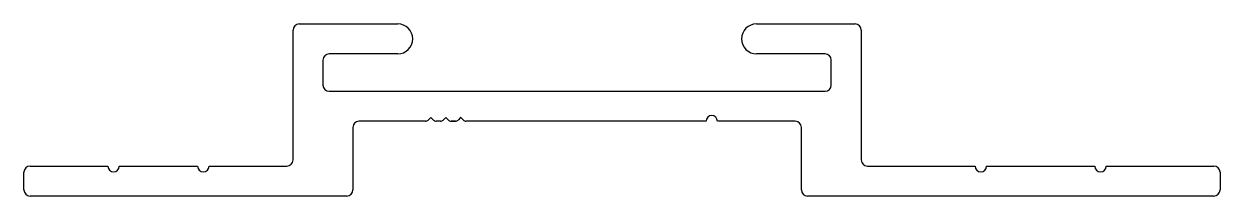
# Model space of a CAD drawing. Header units: inches. Extents: x -38.2 to 41.8, y 0.4 to 11.9.
import ezdxf

# ---------------------------------------------------------------- set-up
doc = ezdxf.new("R2010")
doc.units = ezdxf.units.IN
doc.header["$MEASUREMENT"] = 0

msp = doc.modelspace()

# ---------------------------------------------------------------- linework, layer by layer
at = {"color": 7}
for p, q in [((-20.239, 7.363), (-20.239, 11.453)), ((-19.829, 11.863), (-13.239, 11.863)), ((10.761, 11.863), (17.351, 11.863)), ((17.761, 11.453), (17.761, 2.773)), ((-13.239, 9.863), (-17.829, 9.863)), ((15.351, 9.863), (10.761, 9.863)), ((-18.239, 9.453), (-18.239, 7.773)), ((15.761, 7.773), (15.761, 9.453)), ((-20.239, 2.773), (-20.239, 7.363)), ((-17.829, 7.363), (15.351, 7.363)), ((-11.032, 5.607), (-11.203, 5.436)), ((-10.85, 5.436), (-11.021, 5.607)), ((-10.032, 5.607), (-10.203, 5.436)), ((-9.85, 5.436), (-10.021, 5.607)), ((-9.032, 5.607), (-9.203, 5.436)), ((-8.85, 5.436), (-9.021, 5.607)), ((-16.239, 4.953), (-16.239, 0.773)), ((-11.38, 5.363), (-15.829, 5.363)), ((-11.38, 5.363), (-11.38, 5.363)), ((-11.38, 5.363), (-11.38, 5.363)), ((-11.38, 5.363), (-11.38, 5.363)), ((-11.38, 5.363), (-11.38, 5.363)), ((-11.38, 5.363), (-11.38, 5.363)), ((-10.38, 5.363), (-10.673, 5.363)), ((-9.38, 5.363), (-9.673, 5.363)), ((-9.673, 5.363), (-9.38, 5.363)), ((-9.38, 5.363), (-9.673, 5.363)), ((-9.673, 5.363), (-9.38, 5.363)), ((-9.38, 5.363), (-9.673, 5.363)), ((-9.673, 5.363), (-9.673, 5.363)), ((7.381, 5.363), (-8.673, 5.363)), ((-8.673, 5.363), (-8.673, 5.363)), ((13.351, 5.363), (8.141, 5.363)), ((13.761, 0.773), (13.761, 4.953)), ((-38.239, 0.773), (-38.239, 1.953)), ((-37.829, 2.363), (-32.619, 2.363)), ((-31.859, 2.363), (-26.619, 2.363)), ((-25.859, 2.363), (-20.649, 2.363)), ((18.171, 2.363), (25.381, 2.363)), ((26.141, 2.363), (33.381, 2.363)), ((34.141, 2.363), (41.351, 2.363)), ((41.761, 1.953), (41.761, 0.773)), ((-16.649, 0.363), (-37.829, 0.363)), ((-16.649, 0.363), (-20.239, 0.363)), ((17.761, 0.363), (14.171, 0.363)), ((41.351, 0.363), (17.761, 0.363))]:
    msp.add_line(p, q, dxfattribs=at)
for centre, radius, start, end in [((-19.829, 11.453), 0.41, 90, 180), ((-13.239, 10.863), 1, 0, 90), ((10.761, 10.863), 1, 90, 180), ((17.351, 11.453), 0.41, 0, 90), ((-13.239, 10.863), 1, 270, 0), ((10.761, 10.863), 1, 180, 270), ((-17.829, 9.453), 0.41, 90, 180), ((15.351, 9.453), 0.41, 0, 90), ((-17.829, 7.773), 0.41, 180, 270), ((15.351, 7.773), 0.41, 270, 360), ((-11.026, 5.602), 0.008, 45, 135), ((-10.026, 5.602), 0.008, 45, 135), ((-9.026, 5.602), 0.008, 45, 135), ((7.761, 5.363), 0.38, 0, 180), ((-15.829, 4.953), 0.41, 90, 180), ((-11.38, 5.613), 0.25, 270, 315), ((-10.673, 5.613), 0.25, 225, 270), ((-10.38, 5.613), 0.25, 270, 315), ((-9.673, 5.613), 0.25, 225, 270), ((-9.38, 5.613), 0.25, 270, 315), ((-8.673, 5.613), 0.25, 225, 270), ((13.351, 4.953), 0.41, 0, 90), ((-20.649, 2.773), 0.41, 270, 360), ((18.171, 2.773), 0.41, 180, 270), ((-37.829, 1.953), 0.41, 90, 180), ((-32.239, 2.363), 0.38, 180, 0), ((-26.239, 2.363), 0.38, 180, 0), ((25.761, 2.363), 0.38, 180, 0), ((33.761, 2.363), 0.38, 180, 0), ((41.351, 1.953), 0.41, 0, 90), ((-37.829, 0.773), 0.41, 180, 270), ((-16.649, 0.773), 0.41, 270, 360), ((14.171, 0.773), 0.41, 180, 270), ((41.351, 0.773), 0.41, 270, 360)]:
    msp.add_arc(centre, radius, start, end, dxfattribs=at)

doc.saveas('drawing.dxf')
